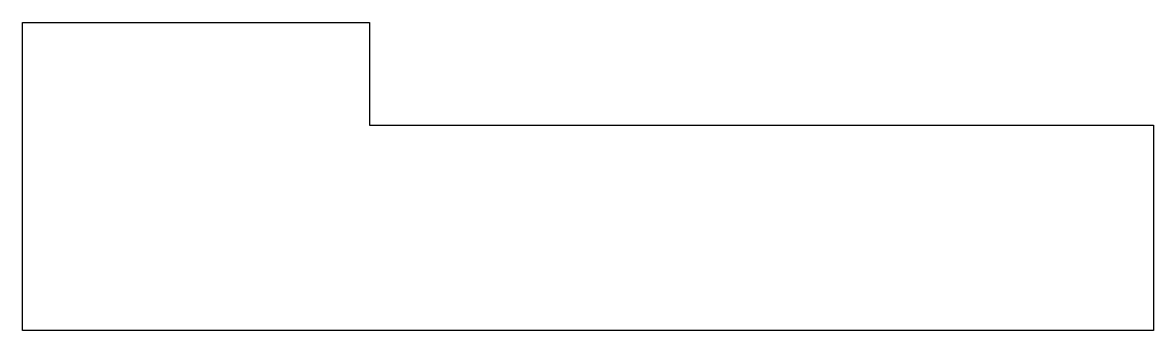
# Model space of a CAD drawing. Header units: millimetres. Extents: x -5 to 105, y -30 to 0.
import ezdxf

# ---------------------------------------------------------------- set-up
doc = ezdxf.new("R2010")
doc.units = ezdxf.units.MM
doc.layers.get('0').update_dxf_attribs({"linetype": 'CONTINUOUS'})

msp = doc.modelspace()

# ---------------------------------------------------------------- linework, layer by layer
msp.add_lwpolyline([(28.75, 0), (28.75, -10), (105, -10), (105, -30), (-5, -30), (-5, 0)], close=True)

doc.saveas('drawing.dxf')
